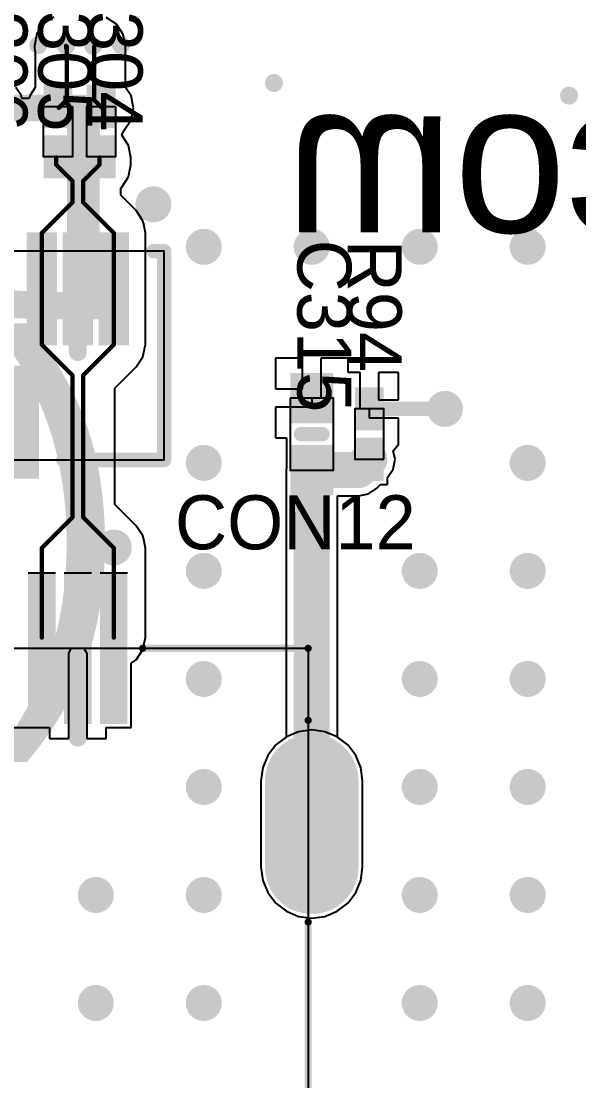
# Model space of a CAD drawing. Header units: millimetres. Extents: x 15 to 122, y 23 to 96.
# Drawn here: x 45.46 to 53.21, y 33.42 to 48.13 of the extents above; entities that cross this region are included whole.
import ezdxf

# ---------------------------------------------------------------- set-up
doc = ezdxf.new("R2010")
doc.units = ezdxf.units.MM
for name, color, linetype in [('BottomLayer', 5, 'Continuous'), ('BottomOverlay', 54, 'Continuous'), ('TopLayer', 1, 'Continuous'), ('TopOverlay', 2, 'Continuous'), ('TopPaste', 8, 'Continuous'), ('TopSolder', 216, 'Continuous'), ('Upper Modules', 80, 'Continuous')]:
    doc.layers.add(name, color=color, linetype=linetype)
doc.styles.get("Standard").update_dxf_attribs({"font": 'ARExthalf2.shx', "width": 0.1})

msp = doc.modelspace()

# ---------------------------------------------------------------- linework, layer by layer
at = {"layer": 'BottomLayer'}
for p, q in [((49.31726484, 38.2669796), (49.1469807, 38.19644634)), ((49.50000006, 38.29103848), (49.31726484, 38.2669796)), ((49.68273528, 38.2669796), (49.50000006, 38.29103848)), ((49.85301942, 38.19644634), (49.68273528, 38.2669796)), ((49.1469807, 38.19644634), (49.00075544, 38.08424438)), ((49.99924468, 38.08424438), (49.85301942, 38.19644634)), ((49.00075544, 38.08424438), (48.88855348, 37.93801912)), ((50.11144664, 37.93801912), (49.99924468, 38.08424438)), ((48.88855348, 37.93801912), (48.81802021999999, 37.76773498)), ((50.18197989999999, 37.76773498), (50.11144664, 37.93801912)), ((48.81802021999999, 37.76773498), (48.79396134, 37.58499976)), ((50.20603878, 37.58499976), (50.18197989999999, 37.76773498)), ((48.79396134, 37.58499976), (48.79396134, 36.38499708)), ((50.20603878, 36.38499708), (50.20603878, 37.58499976)), ((48.79396134, 36.38499708), (48.81802021999999, 36.20226186)), ((50.18197989999999, 36.20226186), (50.20603878, 36.38499708)), ((48.81802021999999, 36.20226186), (48.88855348, 36.03197772)), ((50.11144664, 36.03197772), (50.18197989999999, 36.20226186)), ((48.88855348, 36.03197772), (49.00075544, 35.88575246)), ((49.99924468, 35.88575246), (50.11144664, 36.03197772)), ((49.00075544, 35.88575246), (49.1469807, 35.7735505)), ((49.1469807, 35.7735505), (49.31726484, 35.70301724)), ((49.68273528, 35.70301724), (49.85301942, 35.7735505)), ((49.85301942, 35.7735505), (49.99924468, 35.88575246)), ((49.31726484, 35.70301724), (49.50000006, 35.67895836)), ((49.50000006, 35.67895836), (49.68273528, 35.70301724))]:
    msp.add_line(p, q, dxfattribs=at)
for points, const_width in [([(47.87498679999999, 44.9999862, 1), (48.12498376, 44.9999862, 1)], 0.2499995), ([(49.37498634, 44.9999862, 1), (49.6249833, 44.9999862, 1)], 0.2499995), ([(50.87498588, 44.9999862, 1), (51.12498283999999, 44.9999862, 1)], 0.2499995), ([(52.37498541999999, 44.9999862, 1), (52.62498238, 44.9999862, 1)], 0.2499995), ([(51.22500296, 42.75000086, 1), (51.47499991999999, 42.75000086, 1)], 0.2499995), ([(47.87498679999999, 41.99998712, 1), (48.12498376, 41.99998712, 1)], 0.2499995), ([(52.37498541999999, 41.99998712, 1), (52.62498238, 41.99998712, 1)], 0.2499995), ([(47.87498679999999, 40.49998758, 1), (48.12498376, 40.49998758, 1)], 0.2499995), ([(50.87498588, 40.49998758, 1), (51.12498283999999, 40.49998758, 1)], 0.2499995), ([(52.37498541999999, 40.49998758, 1), (52.62498238, 40.49998758, 1)], 0.2499995), ([(47.87498679999999, 38.99998804, 1), (48.12498376, 38.99998804, 1)], 0.2499995), ([(50.87498588, 38.99998804, 1), (51.12498283999999, 38.99998804, 1)], 0.2499995), ([(52.37498541999999, 38.99998804, 1), (52.62498238, 38.99998804, 1)], 0.2499995), ([(49.20000066, 37.58499976, 1), (49.79999946, 37.58499976, 1)], 0.5999987999999999), ([(49.20000066, 37.58499976, 1), (49.79999946, 37.58499976, 1)], 0.5999987999999999), ([(47.87498679999999, 37.4999885, 1), (48.12498376, 37.4999885, 1)], 0.2499995), ([(50.87498588, 37.4999885, 1), (51.12498283999999, 37.4999885, 1)], 0.2499995), ([(52.37498541999999, 37.4999885, 1), (52.62498238, 37.4999885, 1)], 0.2499995), ([(49.20000066, 36.38499708, 1), (49.79999946, 36.38499708, 1)], 0.5999987999999999), ([(49.20000066, 36.38499708, 1), (49.79999946, 36.38499708, 1)], 0.5999987999999999), ([(46.37498726, 35.99998896, 1), (46.62498421999999, 35.99998896, 1)], 0.2499995), ([(47.87498679999999, 35.99998896, 1), (48.12498376, 35.99998896, 1)], 0.2499995), ([(50.87498588, 35.99998896, 1), (51.12498283999999, 35.99998896, 1)], 0.2499995), ([(52.37498541999999, 35.99998896, 1), (52.62498238, 35.99998896, 1)], 0.2499995), ([(46.37498726, 34.49998942, 1), (46.62498421999999, 34.49998942, 1)], 0.2499995), ([(47.87498679999999, 34.49998942, 1), (48.12498376, 34.49998942, 1)], 0.2499995), ([(50.87498588, 34.49998942, 1), (51.12498283999999, 34.49998942, 1)], 0.2499995), ([(52.37498541999999, 34.49998942, 1), (52.62498238, 34.49998942, 1)], 0.2499995)]:
    msp.add_lwpolyline(points, format="xyb", close=True, dxfattribs=dict(at, const_width=const_width))
for points in [[(49.50000006, 38.18499856), (49.50000006, 38.18499856), (49.50000006, 35.78499828)], [(50.09999886, 37.58499976), (48.90000126, 37.58499976), (50.09999886, 36.38499708), (48.90000126, 36.38499708)]]:
    msp.add_solid(points, dxfattribs=at)
at = {"layer": 'TopLayer'}
for p, q in [((45.9182216, 48.1950522), (45.77598668, 48.10001302)), ((46.78501184, 48.09001304), (46.64277692, 48.18505222)), ((45.77598668, 48.10001302), (45.68094749999999, 47.9577781)), ((46.88005102, 47.94777812), (46.78501184, 48.09001304)), ((45.68094749999999, 47.9577781), (45.64757444, 47.79000094)), ((46.91342408, 47.78000096), (46.88005102, 47.94777812)), ((45.64757444, 47.79000094), (45.64757444, 47.75689712)), ((45.64757444, 47.75689712), (45.65857264, 47.7016064)), ((45.65857264, 47.7016064), (45.65857264, 47.2139518)), ((46.91342408, 47.21395688), (46.91342408, 47.78000096)), ((45.4660508, 47.09777982), (45.38842586, 47.2139518)), ((45.47349808, 47.06033514), (45.4660508, 47.09777982)), ((45.5809477, 47.09777982), (45.57350041999999, 47.06033514)), ((45.65857264, 47.2139518), (45.5809477, 47.09777982)), ((46.99104902, 47.09777982), (46.91342408, 47.21395688)), ((47.02442208, 46.93000266), (46.99104902, 47.09777982)), ((45.57350041999999, 47.06033514), (45.47349808, 47.06033514)), ((46.99104902, 46.76222296), (47.02442208, 46.93000266)), ((46.89601492, 46.61999058), (46.99104902, 46.76222296)), ((46.8600155, 46.55001358), (46.89601237999999, 46.61998804)), ((46.8600155, 46.55001103999999), (46.86001804, 46.55001358)), ((46.86001804, 46.55001358), (46.8600155, 46.55001358)), ((46.95505214, 46.40777866), (46.8600155, 46.55001103999999)), ((46.89601237999999, 46.61998804), (46.89601746, 46.61999058)), ((46.89601746, 46.61999058), (46.89601492, 46.61999058)), ((46.98842519999999, 46.2400015), (46.95505214, 46.40777866)), ((46.98842519999999, 46.13999916), (46.98842519999999, 46.2400015)), ((46.96058934, 46.00005531999999), (46.98842519999999, 46.13999916)), ((46.86001296, 45.82998454), (46.95505214, 45.97221946)), ((46.95505214, 45.97221946), (46.96058934, 46.00005531999999)), ((46.8461344, 45.81610598), (46.86001296, 45.82998454)), ((46.8461344, 45.71610364), (46.8461344, 45.81610598)), ((47.06001764, 45.5022204), (46.8461344, 45.71610364)), ((47.15505682, 45.35998548), (47.06001764, 45.5022204)), ((47.16059402, 45.33214962), (47.15505682, 45.35998548)), ((47.18842987999999, 45.19220577999999), (47.16059402, 45.33214962)), ((47.18842987999999, 44.41500134), (47.18842987999999, 45.19220577999999)), ((47.18842734, 44.41498864), (47.18842987999999, 44.41500134)), ((47.18842734, 43.64213014), (47.18842734, 44.41498864)), ((47.15505427999999, 43.47435298), (47.18842734, 43.64213014)), ((47.06001509999999, 43.33211806), (47.15505427999999, 43.47435298)), ((49.3730026, 43.45399996), (48.9960031, 43.45399996)), ((48.9960031, 43.45399996), (48.9960031, 43.02700056)), ((49.3730026, 43.02700056), (49.3730026, 43.45399996)), ((50.00400209999999, 43.45399996), (49.6270026, 43.45399996)), ((49.6270026, 43.45399996), (49.6270026, 42.90000056)), ((50.00400209999999, 43.2540029), (50.00400209999999, 43.45399996)), ((46.76342438, 43.03552733999999), (47.06001509999999, 43.33211806)), ((50.17299846, 43.2540029), (50.00400209999999, 43.2540029)), ((50.17299846, 42.7500034), (50.17299846, 43.2540029)), ((50.70399816, 43.2540029), (50.42699846, 43.2540029)), ((50.42699846, 43.2540029), (50.42699846, 42.8770034)), ((50.70399816, 42.8770034), (50.70399816, 43.2540029)), ((46.76342438, 41.42359253999999), (46.76342438, 43.03552733999999)), ((48.9960031, 43.02700056), (49.3730026, 43.02700056)), ((49.6270026, 42.90000056), (49.50000259999999, 42.90000056)), ((49.50000259999999, 42.90000056), (49.50000259999999, 42.77300056)), ((50.42699846, 42.8770034), (50.70399816, 42.8770034)), ((49.50000259999999, 42.77300056), (48.9960031, 42.77300056)), ((48.9960031, 42.77300056), (48.9960031, 42.34600116)), ((50.29999846, 42.7500034), (50.17299846, 42.7500034)), ((50.29999846, 42.62300339999999), (50.29999846, 42.7500034)), ((50.70399816, 42.62300339999999), (50.29999846, 42.62300339999999)), ((50.70399816, 42.2460039), (50.70399816, 42.62300339999999)), ((48.9960031, 42.34600116), (49.15000076, 42.34600116)), ((49.15000076, 42.34600116), (49.15000076, 42.29999668)), ((49.15000076, 42.29999668), (49.15000329999999, 42.29999668)), ((49.15000329999999, 42.29999668), (49.15000329999999, 41.93447544)), ((50.63324392, 42.16870154), (50.69668296, 42.2460039)), ((50.69668296, 42.2460039), (50.70399816, 42.2460039)), ((50.65685576, 42.05000226), (50.63324392, 42.16870154)), ((49.15000329999999, 41.93447544), (49.1431453, 41.90000002)), ((50.62969046, 41.91343916), (50.65685576, 42.05000226)), ((49.1431453, 41.90000002), (49.1431453, 38.19350248)), ((50.54999796, 41.79532915999999), (50.55233475999999, 41.79766596)), ((50.54999796, 41.70000296), (50.54999796, 41.79532915999999)), ((50.55233475999999, 41.79766596), (50.62969046, 41.91343916)), ((50.28655931999999, 41.57030802), (50.40233251999999, 41.64766372)), ((50.40233251999999, 41.64766372), (50.45467176, 41.70000296)), ((50.45467176, 41.70000296), (50.54999796, 41.70000296)), ((49.8568599, 38.19349994), (49.8568599, 41.54314272)), ((49.8568599, 41.54314272), (50.14999622, 41.54314272)), ((50.14999622, 41.54314272), (50.28655931999999, 41.57030802)), ((47.06001256, 41.1270069), (46.76342438, 41.42359253999999)), ((47.15505174, 40.98477198), (47.06001256, 41.1270069)), ((47.16058894, 40.95693611999999), (47.15505174, 40.98477198)), ((47.1884248, 40.81699228), (47.16058894, 40.95693611999999)), ((47.1884248, 39.57500086), (47.1884248, 40.81699228)), ((47.15505174, 39.4072237), (47.1884248, 39.57500086)), ((46.12300148, 39.35916944), (46.15509692, 39.40720338)), ((46.12300148, 38.17100062), (46.12300148, 39.35916944)), ((46.15509692, 39.40720338), (46.15863768, 39.42500116)), ((46.15863768, 39.42500116), (46.34136273999999, 39.42500116)), ((46.34136273999999, 39.42500116), (46.3449035, 39.40720338)), ((46.3449035, 39.40720338), (46.37700148, 39.3591669)), ((46.37700148, 39.3591669), (46.37700148, 38.17100062)), ((47.06001256, 39.26498878), (47.15505174, 39.4072237)), ((46.98999999999999, 39.21820706), (47.06001256, 39.26498878)), ((46.98999999999999, 38.32500082), (46.98999999999999, 39.21820706)), ((45.14400166, 38.32500082), (45.48999792, 38.32500082)), ((45.48999792, 38.32499828), (45.48999538, 38.32499828)), ((45.48999538, 38.32499828), (45.49000046, 38.32499574)), ((45.48999792, 38.32500082), (45.48999792, 38.32499828)), ((45.49000046, 38.32499574), (45.5100055, 38.32499574)), ((45.5100055, 38.32499574), (45.5100055, 38.32500082)), ((45.5100055, 38.32500082), (45.85600176, 38.32500082)), ((45.85600176, 38.32500082), (45.85600176, 38.17100062)), ((46.6440012, 38.17100062), (46.6440012, 38.32500082)), ((46.6440012, 38.32500082), (46.98999999999999, 38.32500082)), ((45.85600176, 38.17100062), (46.12300148, 38.17100062)), ((46.37700148, 38.17100062), (46.6440012, 38.17100062)), ((49.1431453, 38.19350248), (49.00075544, 38.08424438)), ((49.99924468, 38.08424438), (49.8568599, 38.19349994)), ((49.00075544, 38.08424438), (48.88855348, 37.93801912)), ((50.11144664, 37.93801912), (49.99924468, 38.08424438)), ((48.88855348, 37.93801912), (48.81802021999999, 37.76773498)), ((50.18197989999999, 37.76773498), (50.11144664, 37.93801912)), ((48.81802021999999, 37.76773498), (48.79396134, 37.58499976)), ((50.20603878, 37.58499976), (50.18197989999999, 37.76773498)), ((48.79396134, 37.58499976), (48.79396134, 36.38499708)), ((50.20603878, 36.38499708), (50.20603878, 37.58499976)), ((48.79396134, 36.38499708), (48.81802021999999, 36.20226186)), ((50.18197989999999, 36.20226186), (50.20603878, 36.38499708)), ((48.81802021999999, 36.20226186), (48.88855348, 36.03197772)), ((50.11144664, 36.03197772), (50.18197989999999, 36.20226186)), ((48.88855348, 36.03197772), (49.00075544, 35.88575246)), ((49.99924468, 35.88575246), (50.11144664, 36.03197772)), ((49.00075544, 35.88575246), (49.1469807, 35.7735505)), ((49.1469807, 35.7735505), (49.31726484, 35.70301724)), ((49.68273528, 35.70301724), (49.85301942, 35.7735505)), ((49.85301942, 35.7735505), (49.99924468, 35.88575246)), ((49.31726484, 35.70301724), (49.50000006, 35.67895836)), ((49.50000006, 35.67895836), (49.68273528, 35.70301724))]:
    msp.add_line(p, q, dxfattribs=at)
for points, const_width in [([(45.6375008, 47.80000092, 1), (45.76249928, 47.80000092, 1)], 0.12499848), ([(46.02349951999999, 47.79000094, 1), (46.148498, 47.79000094, 1)], 0.12499848), ([(46.07100006, 47.79000094, 1), (46.10099745999999, 47.79000094, 1)], 0.02999994), ([(46.40150232, 47.79000094, 1), (46.5265008, 47.79000094, 1)], 0.12499848), ([(46.78750104, 47.80000092, 1), (46.91249952, 47.80000092, 1)], 0.12499848), ([(46.07100006, 47.75689712, 1), (46.10099745999999, 47.75689712, 1)], 0.02999994), ([(46.07100006, 47.75689712, 1), (46.10099745999999, 47.75689712, 1)], 0.02999994), ([(46.07178492, 47.76978762, 1), (46.10178232, 47.76978762, 1)], 0.02999994), ([(46.07178492, 47.76978762, 1), (46.10178232, 47.76978762, 1)], 0.02999994), ([(46.07178492, 47.75611225999999, 1), (46.10178232, 47.75611225999999, 1)], 0.02999994), ([(46.07178492, 47.75611225999999, 1), (46.10178232, 47.75611225999999, 1)], 0.02999994), ([(46.08149788, 47.77950058, 1), (46.11149528, 47.77950058, 1)], 0.02999994), ([(46.08149788, 47.77950058, 1), (46.11149528, 47.77950058, 1)], 0.02999994), ([(46.08199826, 47.78000096, 1), (46.11199566, 47.78000096, 1)], 0.02999994), ([(46.08199826, 47.78000096, 1), (46.11199566, 47.78000096, 1)], 0.02999994), ([(46.46000106, 47.78000096, 1), (46.48999846, 47.78000096, 1)], 0.02999994), ([(48.91250059999999, 47.2750007, 1), (49.03749908, 47.2750007, 1)], 0.12499848), ([(53.01250255999999, 47.09999978, 1), (53.13750104, 47.09999978, 1)], 0.12499848), ([(45.97100026, 46.93000266, 1), (46.00099766, 46.93000266, 1)], 0.02999994), ([(45.97550114, 46.93450353999999, 1), (46.00549854, 46.93450353999999, 1)], 0.02999994), ([(45.97550114, 46.93450353999999, 1), (46.00549854, 46.93450353999999, 1)], 0.02999994), ([(46.08199826, 47.04100065999999, 1), (46.11199566, 47.04100065999999, 1)], 0.02999994), ([(46.08199826, 47.04100065999999, 1), (46.11199566, 47.04100065999999, 1)], 0.02999994), ([(46.46000106, 47.04100065999999, 1), (46.48999846, 47.04100065999999, 1)], 0.02999994), ([(46.46000106, 47.04100065999999, 1), (46.48999846, 47.04100065999999, 1)], 0.02999994), ([(46.55549998, 46.94550174, 1), (46.58549738, 46.94550174, 1)], 0.02999994), ([(46.55549998, 46.94550174, 1), (46.58549738, 46.94550174, 1)], 0.02999994), ([(46.57099906, 46.93000266, 1), (46.60099646, 46.93000266, 1)], 0.02999994), ([(45.93500338, 46.2400015, 1), (45.96500078, 46.2400015, 1)], 0.02999994), ([(46.53500218, 46.2400015, 1), (46.56499958, 46.2400015, 1)], 0.02999994), ([(45.93500338, 46.14000424, 1), (45.96500078, 46.14000424, 1)], 0.02999994), ([(45.93500338, 46.14000424, 1), (45.96500078, 46.14000424, 1)], 0.02999994), ([(46.53500218, 46.13999916, 1), (46.56499958, 46.13999916, 1)], 0.02999994), ([(46.53500218, 46.13999916, 1), (46.56499958, 46.13999916, 1)], 0.02999994), ([(46.16000674, 45.91500088, 1), (46.19000414, 45.91500088, 1)], 0.02999994), ([(46.16000674, 45.91500088, 1), (46.19000414, 45.91500088, 1)], 0.02999994), ([(46.31000644, 45.91500342, 1), (46.34000383999999, 45.91500342, 1)], 0.02999994), ([(46.31000644, 45.91500342, 1), (46.34000383999999, 45.91500342, 1)], 0.02999994), ([(46.16000674, 45.6172062, 1), (46.19000414, 45.6172062, 1)], 0.02999994), ([(46.16000674, 45.6172062, 1), (46.19000414, 45.6172062, 1)], 0.02999994), ([(46.31000644, 45.6172062, 1), (46.34000383999999, 45.6172062, 1)], 0.02999994), ([(46.31000644, 45.6172062, 1), (46.34000383999999, 45.6172062, 1)], 0.02999994), ([(46.18750478, 45.29000086, 1), (46.31250326, 45.29000086, 1)], 0.12499848), ([(46.18750478, 45.29000086, 1), (46.31250326, 45.29000086, 1)], 0.12499848), ([(45.73500632, 45.19220577999999, 1), (45.76500372, 45.19220577999999, 1)], 0.02999994), ([(45.73500632, 45.19220577999999, 1), (45.76500372, 45.19220577999999, 1)], 0.02999994), ([(46.73500686, 45.19220577999999, 1), (46.76500426, 45.19220577999999, 1)], 0.02999994), ([(46.73500686, 45.19220577999999, 1), (46.76500426, 45.19220577999999, 1)], 0.02999994), ([(47.87498679999999, 44.9999862, 1), (48.12498376, 44.9999862, 1)], 0.2499995), ([(49.37498634, 44.9999862, 1), (49.6249833, 44.9999862, 1)], 0.2499995), ([(50.87498588, 44.9999862, 1), (51.12498283999999, 44.9999862, 1)], 0.2499995), ([(52.37498541999999, 44.9999862, 1), (52.62498238, 44.9999862, 1)], 0.2499995), ([(45.73500632, 44.41500134, 1), (45.76500372, 44.41500134, 1)], 0.02999994), ([(45.73500632, 44.41500134, 1), (45.76500372, 44.41500134, 1)], 0.02999994), ([(46.18750478, 44.41500134, 1), (46.31250326, 44.41500134, 1)], 0.12499848), ([(46.18750478, 44.41500134, 1), (46.31250326, 44.41500134, 1)], 0.12499848), ([(46.73500431999999, 44.41500134, 1), (46.76500172, 44.41500134, 1)], 0.02999994), ([(46.73500686, 44.41500134, 1), (46.76500426, 44.41500134, 1)], 0.02999994), ([(45.73500632, 43.64213014, 1), (45.76500372, 43.64213014, 1)], 0.02999994), ([(45.73500632, 43.64213014, 1), (45.76500372, 43.64213014, 1)], 0.02999994), ([(46.18750478, 43.54000182, 1), (46.31250326, 43.54000182, 1)], 0.12499848), ([(46.18750478, 43.54000182, 1), (46.31250326, 43.54000182, 1)], 0.12499848), ([(46.73500431999999, 43.64213014, 1), (46.76500172, 43.64213014, 1)], 0.02999994), ([(46.73500431999999, 43.64213014, 1), (46.76500172, 43.64213014, 1)], 0.02999994), ([(46.16000166, 43.2171348, 1), (46.18999906, 43.2171348, 1)], 0.02999994), ([(46.16000166, 43.2171348, 1), (46.18999906, 43.2171348, 1)], 0.02999994), ([(46.31000135999999, 43.21712718, 1), (46.33999876, 43.21712718, 1)], 0.02999994), ([(46.31000135999999, 43.21712718, 1), (46.33999876, 43.21712718, 1)], 0.02999994), ([(49.31250233999999, 43.02500157999999, 1), (49.43750082, 43.02500157999999, 1)], 0.12499848), ([(49.56250184, 43.02500157999999, 1), (49.68750032, 43.02500157999999, 1)], 0.12499848), ([(50.23750176, 42.87500188, 1), (50.36250024, 42.87500188, 1)], 0.12499848), ([(51.22500296, 42.75000086, 1), (51.47499991999999, 42.75000086, 1)], 0.2499995), ([(50.24999855999999, 42.7500034, 1), (50.34999836, 42.7500034, 1)], 0.0999998), ([(51.299999, 42.7500034, 1), (51.3999988, 42.7500034, 1)], 0.0999998), ([(51.299999, 42.7500034, 1), (51.3999988, 42.7500034, 1)], 0.0999998), ([(51.30000154, 42.75000086, 1), (51.40000134, 42.75000086, 1)], 0.0999998), ([(50.23750176, 42.62499984, 1), (50.36250024, 42.62499984, 1)], 0.12499848), ([(47.87498679999999, 41.99998712, 1), (48.12498376, 41.99998712, 1)], 0.2499995), ([(50.17499998, 42.05000226, 1), (50.42499694, 42.05000226, 1)], 0.2499995), ([(52.37498541999999, 41.99998712, 1), (52.62498238, 41.99998712, 1)], 0.2499995), ([(45.43750374, 41.98999984, 1), (45.56250222, 41.98999984, 1)], 0.12499848), ([(49.37500412, 41.90000002, 1), (49.62500108, 41.90000002, 1)], 0.2499995), ([(49.37500412, 41.90000002, 1), (49.62500108, 41.90000002, 1)], 0.2499995), ([(50.02499774, 41.90000002, 1), (50.2749947, 41.90000002, 1)], 0.2499995), ([(50.02499774, 41.90000002, 1), (50.2749947, 41.90000002, 1)], 0.2499995), ([(46.16000166, 41.2419927, 1), (46.18999906, 41.2419927, 1)], 0.02999994), ([(46.16000166, 41.2419927, 1), (46.18999906, 41.2419927, 1)], 0.02999994), ([(46.31000135999999, 41.2419927, 1), (46.33999876, 41.2419927, 1)], 0.02999994), ([(46.31000135999999, 41.2419927, 1), (46.33999876, 41.2419927, 1)], 0.02999994), ([(46.18750224, 40.96499808, 1), (46.31250072, 40.96499808, 1)], 0.12499848), ([(46.18750478, 40.96500062, 1), (46.31250326, 40.96500062, 1)], 0.12499848), ([(45.73500124, 40.81699228, 1), (45.76499863999999, 40.81699228, 1)], 0.02999994), ([(45.73500124, 40.81699228, 1), (45.76499863999999, 40.81699228, 1)], 0.02999994), ([(46.73500178, 40.81699228, 1), (46.76499918, 40.81699228, 1)], 0.02999994), ([(46.73500178, 40.81699228, 1), (46.76499918, 40.81699228, 1)], 0.02999994), ([(47.87498679999999, 40.49998758, 1), (48.12498376, 40.49998758, 1)], 0.2499995), ([(50.87498588, 40.49998758, 1), (51.12498283999999, 40.49998758, 1)], 0.2499995), ([(52.37498541999999, 40.49998758, 1), (52.62498238, 40.49998758, 1)], 0.2499995), ([(45.73500124, 39.57500086, 1), (45.76499863999999, 39.57500086, 1)], 0.02999994), ([(46.73500178, 39.57500086, 1), (46.76499918, 39.57500086, 1)], 0.02999994), ([(46.18750224, 39.42500116, 1), (46.31250072, 39.42500116, 1)], 0.12499848), ([(46.18750224, 39.42500116, 1), (46.31250072, 39.42500116, 1)], 0.12499848), ([(47.87498679999999, 38.99998804, 1), (48.12498376, 38.99998804, 1)], 0.2499995), ([(50.87498588, 38.99998804, 1), (51.12498283999999, 38.99998804, 1)], 0.2499995), ([(52.37498541999999, 38.99998804, 1), (52.62498238, 38.99998804, 1)], 0.2499995), ([(46.1874997, 38.1850011, 1), (46.31249818, 38.1850011, 1)], 0.12499848), ([(46.18750224, 38.18500364, 1), (46.31250072, 38.18500364, 1)], 0.12499848), ([(49.20000066, 37.58499976, 1), (49.79999946, 37.58499976, 1)], 0.5999987999999999), ([(49.20000066, 37.58499976, 1), (49.79999946, 37.58499976, 1)], 0.5999987999999999), ([(47.87498679999999, 37.4999885, 1), (48.12498376, 37.4999885, 1)], 0.2499995), ([(50.87498588, 37.4999885, 1), (51.12498283999999, 37.4999885, 1)], 0.2499995), ([(52.37498541999999, 37.4999885, 1), (52.62498238, 37.4999885, 1)], 0.2499995), ([(49.37500412, 36.98499842, 1), (49.62500108, 36.98499842, 1)], 0.2499995), ([(49.20000066, 36.38499708, 1), (49.79999946, 36.38499708, 1)], 0.5999987999999999), ([(49.20000066, 36.38499708, 1), (49.79999946, 36.38499708, 1)], 0.5999987999999999), ([(46.37498726, 35.99998896, 1), (46.62498421999999, 35.99998896, 1)], 0.2499995), ([(47.87498679999999, 35.99998896, 1), (48.12498376, 35.99998896, 1)], 0.2499995), ([(50.87498588, 35.99998896, 1), (51.12498283999999, 35.99998896, 1)], 0.2499995), ([(52.37498541999999, 35.99998896, 1), (52.62498238, 35.99998896, 1)], 0.2499995), ([(46.37498726, 34.49998942, 1), (46.62498421999999, 34.49998942, 1)], 0.2499995), ([(47.87498679999999, 34.49998942, 1), (48.12498376, 34.49998942, 1)], 0.2499995), ([(50.87498588, 34.49998942, 1), (51.12498283999999, 34.49998942, 1)], 0.2499995), ([(52.37498541999999, 34.49998942, 1), (52.62498238, 34.49998942, 1)], 0.2499995)]:
    msp.add_lwpolyline(points, format="xyb", close=True, dxfattribs=dict(at, const_width=const_width))
for points, const_width in [([(46.08599876, 47.75689712), (46.08599876, 47.79000094)], 0.05999988), ([(46.08599876, 47.75689712), (46.08678362, 47.75611225999999)], 0.05999988), ([(46.08678362, 47.76978762), (46.09649658, 47.77950058)], 0.05999988), ([(46.08678362, 47.75611225999999), (46.08678362, 47.76978762)], 0.05999988), ([(46.09649658, 47.77950058), (46.09699696, 47.78000096)], 0.05999988), ([(46.09699696, 47.04100065999999), (46.09699696, 47.78000096)], 0.05999988), ([(46.47499976, 47.04100065999999), (46.47499976, 47.78000096)], 0.05999988), ([(45.98599896, 46.93000266), (45.99049984, 46.93450353999999)], 0.05999988), ([(45.99049984, 46.93450353999999), (46.09699696, 47.04100065999999)], 0.05999988), ([(46.47499976, 47.04100065999999), (46.57049868, 46.94550174)], 0.05999988), ([(46.57049868, 46.94550174), (46.58599776, 46.93000266)], 0.05999988), ([(45.95000208, 46.14000424), (45.95000208, 46.2400015)], 0.05999988), ([(46.55000088, 46.13999916), (46.55000088, 46.2400015)], 0.05999988), ([(45.95000208, 46.14000424), (46.17500544, 45.91500088)], 0.05999988), ([(46.32500513999999, 45.91500342), (46.55000088, 46.13999916)], 0.05999988), ([(46.17500544, 45.6172062), (46.17500544, 45.91500088)], 0.05999988), ([(46.32500513999999, 45.6172062), (46.32500513999999, 45.91500342)], 0.05999988), ([(45.75000502, 45.19220577999999), (46.17500544, 45.6172062)], 0.05999988), ([(46.32500513999999, 45.6172062), (46.75000556, 45.19220577999999)], 0.05999988), ([(46.25000402, 44.41500134), (46.25000402, 45.29000086)], 0.2499995), ([(45.75000502, 44.41500134), (45.75000502, 45.19220577999999)], 0.05999988), ([(46.75000556, 44.41500134), (46.75000556, 45.19220577999999)], 0.05999988), ([(45.75000502, 43.64213014), (45.75000502, 44.41500134)], 0.05999988), ([(46.25000402, 43.54000182), (46.25000402, 44.41500134)], 0.2499995), ([(46.75000301999999, 43.64213014), (46.75000301999999, 44.41500134)], 0.05999988), ([(45.75000502, 43.64213014), (46.17500036, 43.2171348)], 0.05999988), ([(46.32500006, 43.21712718), (46.75000301999999, 43.64213014)], 0.05999988), ([(46.17500036, 41.2419927), (46.17500036, 43.2171348)], 0.05999988), ([(46.32500006, 41.2419927), (46.32500006, 43.21712718)], 0.05999988), ([(50.29999846, 42.7500034), (51.3499989, 42.7500034)], 0.1999996), ([(51.3499989, 42.7500034), (51.35000144, 42.75000086)], 0.1999996), ([(50.14999622, 41.90000002), (50.29999846, 42.05000226)], 0.499999), ([(49.50000259999999, 41.90000002), (50.14999622, 41.90000002)], 0.499999), ([(49.50000259999999, 36.98499842), (49.50000259999999, 41.90000002)], 0.499999), ([(45.74999994, 40.81699228), (46.17500036, 41.2419927)], 0.05999988), ([(46.32500006, 41.2419927), (46.75000048, 40.81699228)], 0.05999988), ([(46.25000147999999, 39.42500116), (46.25000147999999, 40.96499808)], 0.2499995), ([(45.74999994, 39.57500086), (45.74999994, 40.81699228)], 0.05999988), ([(46.75000048, 39.57500086), (46.75000048, 40.81699228)], 0.05999988), ([(46.25000147999999, 38.18500364), (46.25000147999999, 39.42500116)], 0.2499995)]:
    msp.add_lwpolyline(points, dxfattribs=dict(at, const_width=const_width))
for points in [[(46.12500046, 47.20000212), (45.82500106, 47.20000212), (46.12500046, 46.70000312), (45.82500106, 46.70000312)], [(46.72499926, 47.20000212), (46.42499986, 47.20000212), (46.72499926, 46.70000312), (46.42499986, 46.70000312)], [(46.12500046, 46.50000098), (45.82500106, 46.50000098), (46.12500046, 46.00000198), (45.82500106, 46.00000198)], [(46.72499926, 46.50000098), (46.42499986, 46.50000098), (46.72499926, 46.00000198), (46.42499986, 46.00000198)], [(45.60000531999999, 43.69000152), (45.90000472, 43.69000152), (45.60000531999999, 45.14000116), (45.90000472, 45.14000116)], [(46.10000432, 43.69000152), (46.40000372, 43.69000152), (46.10000432, 45.14000116), (46.40000372, 45.14000116)], [(46.60000332, 43.69000152), (46.90000272, 43.69000152), (46.60000332, 45.14000116), (46.90000272, 45.14000116)], [(45.35000328, 41.84000268), (45.65000268, 41.84000268), (45.35000328, 43.29000232), (45.65000268, 43.29000232)], [(49.2500031, 42.60000116), (49.7500021, 42.60000116), (49.2500031, 43.19999996), (49.7500021, 43.19999996)], [(50.44999816, 43.0000029), (50.14999876, 43.0000029), (50.44999816, 42.5000039), (50.14999876, 42.5000039)], [(50.44999816, 42.30000176), (50.14999876, 42.30000176), (50.44999816, 41.80000276), (50.14999876, 41.80000276)], [(49.2500031, 41.60000062), (49.7500021, 41.60000062), (49.2500031, 42.19999942), (49.7500021, 42.19999942)], [(45.88999966, 40.4250017), (45.61000022, 40.4250017), (45.88999966, 38.42500062), (45.61000022, 38.42500062)], [(46.3900012, 40.4250017), (46.11000176, 40.4250017), (46.3900012, 38.42500062), (46.11000176, 38.42500062)], [(46.8900002, 40.4250017), (46.61000076, 40.4250017), (46.8900002, 38.42500062), (46.61000076, 38.42500062)], [(49.50000006, 38.18499856), (49.50000006, 38.18499856), (49.50000006, 35.78499828)], [(50.09999886, 37.58499976), (48.90000126, 37.58499976), (50.09999886, 36.38499708), (48.90000126, 36.38499708)]]:
    msp.add_solid(points, dxfattribs=at)
at = {"layer": 'TopOverlay'}
for points, const_width in [([(47.42500548, 45.59000026, 1), (47.17500344, 45.59000026, 1)], 0.2499995), ([(47.42500548, 45.59000026, 1), (47.17500344, 45.59000026, 1)], 0.2499995), ([(47.1125042, 45.59000026, 1), (47.23750268, 45.59000026, 1)], 0.12499848), ([(47.1125042, 45.59000026, 1), (47.23750268, 45.59000026, 1)], 0.12499848), ([(47.36250623999999, 45.59000026, 1), (47.48750472, 45.59000026, 1)], 0.12499848), ([(47.36250623999999, 45.59000026, 1), (47.48750472, 45.59000026, 1)], 0.12499848), ([(47.25000456, 44.94000156, 1), (47.35000436, 44.94000156, 1)], 0.0999998), ([(47.40000426, 44.94000156, 1), (47.50000405999999, 44.94000156, 1)], 0.0999998), ([(47.40000426, 44.94000156, 1), (47.50000405999999, 44.94000156, 1)], 0.0999998), ([(49.30000046, 42.40000156, 1), (49.40000026, 42.40000156, 1)], 0.0999998), ([(49.59999986, 42.40000156, 1), (49.69999966, 42.40000156, 1)], 0.0999998), ([(46.00000452, 42.04000228, 1), (46.10000432, 42.04000228, 1)], 0.0999998), ([(47.40000426, 42.04000228, 1), (47.50000405999999, 42.04000228, 1)], 0.0999998), ([(47.40000426, 42.04000228, 1), (47.50000405999999, 42.04000228, 1)], 0.0999998), ([(46.8750015, 40.8250009, 1), (46.62499946, 40.8250009, 1)], 0.2499995), ([(46.56250022, 40.8250009, 1), (46.6874987, 40.8250009, 1)], 0.12499848), ([(46.81250226, 40.8250009, 1), (46.93750074, 40.8250009, 1)], 0.12499848), ([(47.125001, 39.42500116, 1), (47.17499836, 39.42500116, 1)], 0.0499999), ([(49.42500148, 39.42500116, 1), (49.47499884, 39.42500116, 1)], 0.0499999), ([(49.42500148, 39.42500116, 1), (49.47499884, 39.42500116, 1)], 0.0499999), ([(49.42500148, 38.42500062, 1), (49.47499884, 38.42500062, 1)], 0.0499999), ([(49.42500148, 35.62500113999999, 1), (49.47499884, 35.62500113999999, 1)], 0.0499999)]:
    msp.add_lwpolyline(points, format="xyb", close=True, dxfattribs=dict(at, const_width=const_width))
for points, const_width in [([(47.30000446, 44.94000156), (47.45000416, 44.94000156)], 0.1999996), ([(47.45000416, 42.04000228), (47.45000416, 44.94000156)], 0.1999996), ([(49.35000036, 42.40000156), (49.64999976, 42.40000156)], 0.1999996), ([(46.05000442, 42.04000228), (47.45000416, 42.04000228)], 0.1999996), ([(47.14999968, 39.42500116), (49.45000015999999, 39.42500116)], 0.0999998), ([(49.45000015999999, 38.42500062), (49.45000015999999, 39.42500116)], 0.0999998), ([(49.45000015999999, 31.52499918), (49.45000015999999, 35.62500113999999)], 0.0999998)]:
    msp.add_lwpolyline(points, dxfattribs=dict(at, const_width=const_width))
at = {"layer": 'TopPaste'}
for points in [[(46.12500046, 47.20000212), (45.82500106, 47.20000212), (46.12500046, 46.70000312), (45.82500106, 46.70000312)], [(46.12500046, 47.20000212), (45.82500106, 47.20000212), (46.12500046, 46.70000312), (45.82500106, 46.70000312)], [(46.72499926, 47.20000212), (46.42499986, 47.20000212), (46.72499926, 46.70000312), (46.42499986, 46.70000312)], [(46.72499926, 47.20000212), (46.42499986, 47.20000212), (46.72499926, 46.70000312), (46.42499986, 46.70000312)], [(46.12500046, 46.50000098), (45.82500106, 46.50000098), (46.12500046, 46.00000198), (45.82500106, 46.00000198)], [(46.12500046, 46.50000098), (45.82500106, 46.50000098), (46.12500046, 46.00000198), (45.82500106, 46.00000198)], [(46.72499926, 46.50000098), (46.42499986, 46.50000098), (46.72499926, 46.00000198), (46.42499986, 46.00000198)], [(46.72499926, 46.50000098), (46.42499986, 46.50000098), (46.72499926, 46.00000198), (46.42499986, 46.00000198)], [(45.62500653999999, 43.71500274), (45.8750035, 43.71500274), (45.62500653999999, 45.11499994), (45.8750035, 45.11499994)], [(45.62500653999999, 43.71500274), (45.8750035, 43.71500274), (45.62500653999999, 45.11499994), (45.8750035, 45.11499994)], [(46.12500554, 43.71500274), (46.3750025, 43.71500274), (46.12500554, 45.11499994), (46.3750025, 45.11499994)], [(46.12500554, 43.71500274), (46.3750025, 43.71500274), (46.12500554, 45.11499994), (46.3750025, 45.11499994)], [(46.62500454, 43.71500274), (46.8750015, 43.71500274), (46.62500454, 45.11499994), (46.8750015, 45.11499994)], [(46.62500454, 43.71500274), (46.8750015, 43.71500274), (46.62500454, 45.11499994), (46.8750015, 45.11499994)], [(45.3750045, 41.8650039), (45.62500146, 41.8650039), (45.3750045, 43.2650011), (45.62500146, 43.2650011)], [(45.3750045, 41.8650039), (45.62500146, 41.8650039), (45.3750045, 43.2650011), (45.62500146, 43.2650011)], [(49.2500031, 42.60000116), (49.7500021, 42.60000116), (49.2500031, 43.19999996), (49.7500021, 43.19999996)], [(49.2500031, 42.60000116), (49.7500021, 42.60000116), (49.2500031, 43.19999996), (49.7500021, 43.19999996)], [(50.44999816, 43.0000029), (50.14999876, 43.0000029), (50.44999816, 42.5000039), (50.14999876, 42.5000039)], [(50.44999816, 43.0000029), (50.14999876, 43.0000029), (50.44999816, 42.5000039), (50.14999876, 42.5000039)], [(50.44999816, 42.30000176), (50.14999876, 42.30000176), (50.44999816, 41.80000276), (50.14999876, 41.80000276)], [(50.44999816, 42.30000176), (50.14999876, 42.30000176), (50.44999816, 41.80000276), (50.14999876, 41.80000276)], [(49.2500031, 41.60000062), (49.7500021, 41.60000062), (49.2500031, 42.19999942), (49.7500021, 42.19999942)], [(49.2500031, 41.60000062), (49.7500021, 41.60000062), (49.2500031, 42.19999942), (49.7500021, 42.19999942)], [(45.88999966, 40.4250017), (45.61000022, 40.4250017), (45.88999966, 38.42500062), (45.61000022, 38.42500062)], [(45.88999966, 40.4250017), (45.61000022, 40.4250017), (45.88999966, 38.42500062), (45.61000022, 38.42500062)], [(46.3900012, 40.4250017), (46.11000176, 40.4250017), (46.3900012, 38.42500062), (46.11000176, 38.42500062)], [(46.3900012, 40.4250017), (46.11000176, 40.4250017), (46.3900012, 38.42500062), (46.11000176, 38.42500062)], [(46.8900002, 40.4250017), (46.61000076, 40.4250017), (46.8900002, 38.42500062), (46.61000076, 38.42500062)], [(46.8900002, 40.4250017), (46.61000076, 40.4250017), (46.8900002, 38.42500062), (46.61000076, 38.42500062)]]:
    msp.add_solid(points, dxfattribs=at)
at = {"layer": 'TopSolder', "const_width": 0.6499986999999999}
for points in [[(49.17500198, 37.58499976, 1), (49.82499814, 37.58499976, 1)], [(49.17500198, 37.58499976, 1), (49.82499814, 37.58499976, 1)], [(49.17500198, 37.58499976, 1), (49.82499814, 37.58499976, 1)], [(49.17500198, 37.58499976, 1), (49.82499814, 37.58499976, 1)], [(49.17500198, 36.38499708, 1), (49.82499814, 36.38499708, 1)], [(49.17500198, 36.38499708, 1), (49.82499814, 36.38499708, 1)], [(49.17500198, 36.38499708, 1), (49.82499814, 36.38499708, 1)], [(49.17500198, 36.38499708, 1), (49.82499814, 36.38499708, 1)]]:
    msp.add_lwpolyline(points, format="xyb", close=True, dxfattribs=at)
at = {"layer": 'TopSolder'}
for points in [[(46.17500036, 47.25000202), (45.77500116, 47.25000202), (46.17500036, 46.65000321999999), (45.77500116, 46.65000321999999)], [(46.17500036, 47.25000202), (45.77500116, 47.25000202), (46.17500036, 46.65000321999999), (45.77500116, 46.65000321999999)], [(46.77499916, 47.25000202), (46.37499996, 47.25000202), (46.77499916, 46.65000321999999), (46.37499996, 46.65000321999999)], [(46.77499916, 47.25000202), (46.37499996, 47.25000202), (46.77499916, 46.65000321999999), (46.37499996, 46.65000321999999)], [(46.17500036, 46.55000088), (45.77500116, 46.55000088), (46.17500036, 45.95000208), (45.77500116, 45.95000208)], [(46.17500036, 46.55000088), (45.77500116, 46.55000088), (46.17500036, 45.95000208), (45.77500116, 45.95000208)], [(46.77499916, 46.55000088), (46.37499996, 46.55000088), (46.77499916, 45.95000208), (46.37499996, 45.95000208)], [(46.77499916, 46.55000088), (46.37499996, 46.55000088), (46.77499916, 45.95000208), (46.37499996, 45.95000208)], [(45.54000543999999, 43.63000164), (45.9600046, 43.63000164), (45.54000543999999, 45.20000104), (45.9600046, 45.20000104)], [(45.54000543999999, 43.63000164), (45.9600046, 43.63000164), (45.54000543999999, 45.20000104), (45.9600046, 45.20000104)], [(46.04000444, 43.63000164), (46.4600036, 43.63000164), (46.04000444, 45.20000104), (46.4600036, 45.20000104)], [(46.04000444, 43.63000164), (46.4600036, 43.63000164), (46.04000444, 45.20000104), (46.4600036, 45.20000104)], [(46.54000344, 43.63000164), (46.9600026, 43.63000164), (46.54000344, 45.20000104), (46.9600026, 45.20000104)], [(46.54000344, 43.63000164), (46.9600026, 43.63000164), (46.54000344, 45.20000104), (46.9600026, 45.20000104)], [(45.2900034, 41.7800028), (45.71000256, 41.7800028), (45.2900034, 43.3500022), (45.71000256, 43.3500022)], [(45.2900034, 41.7800028), (45.71000256, 41.7800028), (45.2900034, 43.3500022), (45.71000256, 43.3500022)], [(49.2000032, 42.55000125999999), (49.800002, 42.55000125999999), (49.2000032, 43.24999986), (49.800002, 43.24999986)], [(49.2000032, 42.55000125999999), (49.800002, 42.55000125999999), (49.2000032, 43.24999986), (49.800002, 43.24999986)], [(50.49999806, 43.05000279999999), (50.09999886, 43.05000279999999), (50.49999806, 42.450004), (50.09999886, 42.450004)], [(50.49999806, 43.05000279999999), (50.09999886, 43.05000279999999), (50.49999806, 42.450004), (50.09999886, 42.450004)], [(49.2000032, 41.55000072), (49.800002, 41.55000072), (49.2000032, 42.24999932), (49.800002, 42.24999932)], [(49.2000032, 41.55000072), (49.800002, 41.55000072), (49.2000032, 42.24999932), (49.800002, 42.24999932)], [(50.49999806, 42.35000166), (50.09999886, 42.35000166), (50.49999806, 41.75000286), (50.09999886, 41.75000286)], [(50.49999806, 42.35000166), (50.09999886, 42.35000166), (50.49999806, 41.75000286), (50.09999886, 41.75000286)], [(45.93999956, 40.4750016), (45.56000032, 40.4750016), (45.93999956, 38.37500072), (45.56000032, 38.37500072)], [(45.93999956, 40.4750016), (45.56000032, 40.4750016), (45.93999956, 38.37500072), (45.56000032, 38.37500072)], [(46.4400011, 40.4750016), (46.06000186, 40.4750016), (46.4400011, 38.37500072), (46.06000186, 38.37500072)], [(46.4400011, 40.4750016), (46.06000186, 40.4750016), (46.4400011, 38.37500072), (46.06000186, 38.37500072)], [(46.9400001, 40.4750016), (46.56000086, 40.4750016), (46.9400001, 38.37500072), (46.56000086, 38.37500072)], [(46.9400001, 40.4750016), (46.56000086, 40.4750016), (46.9400001, 38.37500072), (46.56000086, 38.37500072)], [(49.50000006, 38.23499846), (49.50000006, 38.23499846), (49.50000006, 35.73499838)], [(49.50000006, 38.23499846), (49.50000006, 38.23499846), (49.50000006, 35.73499838)], [(50.14999876, 37.58499976), (48.85000136, 37.58499976), (50.14999876, 36.38499708), (48.85000136, 36.38499708)], [(50.14999876, 37.58499976), (48.85000136, 37.58499976), (50.14999876, 36.38499708), (48.85000136, 36.38499708)]]:
    msp.add_solid(points, dxfattribs=at)
at = {"layer": 'Upper Modules'}
for p, q in [((45.56000032, 40.4750016), (45.93999956, 40.4750016)), ((46.06000186, 40.4750016), (46.4400011, 40.4750016)), ((46.56000086, 40.4750016), (46.9400001, 40.4750016)), ((33.00000258, 39.42500116), (49.45000016, 39.42500116)), ((49.45000016, 39.42500116), (49.45000015999999, 26.02499748))]:
    msp.add_line(p, q, dxfattribs=at)
for points in [[(46.17500036, 46.95000261999999), (46.17500036, 46.25000147999999), (45.77500116, 46.25000147999999), (45.77500116, 46.95000261999999)], [(46.77499916, 46.95000261999999), (46.77499916, 46.25000147999999), (46.37499996, 46.25000147999999), (46.37499996, 46.95000261999999)], [(40.55000271999999, 44.94000156), (40.55000271999999, 42.04000228), (47.45000415999999, 42.04000228), (47.45000415999999, 44.94000156)], [(49.2000032, 42.90000056), (49.2000032, 41.90000002), (49.800002, 41.90000002), (49.800002, 42.90000056)], [(50.49999806, 42.05000226), (50.49999806, 42.7500034), (50.09999886, 42.7500034), (50.09999886, 42.05000226)]]:
    msp.add_lwpolyline(points, close=True, dxfattribs=at)

# ---------------------------------------------------------------- texts
at = {"layer": 'BottomOverlay', "text_generation_flag": 2}
for s, height, p in [('대한민국', 3.99999962, (46.99999998, 43.19999996)), ('Design by ruppi.kim@hardkernel.com', 2.10000088, (96.00000104, 45.20000104)), ('(주)하드커널', 4.50000116, (46.99999998, 39.20000034))]:
    msp.add_text(s, height=height, dxfattribs=at).set_placement(p)
at = {"layer": 'TopOverlay'}
for s, p in [('C306', (44.80000184, 49.00000106)), ('C305', (45.70000004, 49.00000106)), ('C304', (46.40000118, 49.00000106)), ('C315', (49.30000046, 45.10000124)), ('R94', (50.0000016, 45.10000124))]:
    msp.add_text(s, height=0.75000104, rotation=270, dxfattribs=at).set_placement(p)
msp.add_text('CON12', height=0.75000104, dxfattribs=at).set_placement((47.60000132, 40.79999968))

doc.saveas('drawing.dxf')
